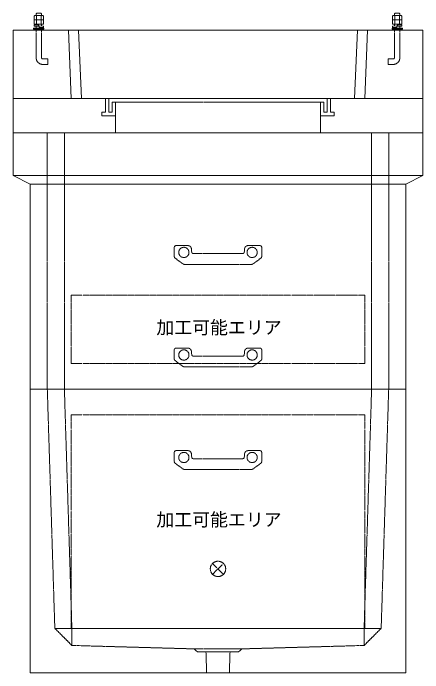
# Model space of a CAD drawing. Units: millimetres, scale not verified. Extents: x -4455 to 4455, y -3150 to 3150.
# Drawn here: x -645 to 555, y -2030 to -100 of the extents above; entities that cross this region are included whole.
import ezdxf
from ezdxf.enums import TextEntityAlignment as Align

# ---------------------------------------------------------------- set-up
doc = ezdxf.new("R2010")
doc.units = ezdxf.units.MM
doc.header["$LTSCALE"] = 20
doc.linetypes.add('LONG_DASHED1', pattern=[7, 6, -1])
doc.linetypes.add('LONG_DOUBLE_CHAIN', pattern=[21.8, 18, -1, 0.6, -0.6, 0.6, -1])
for name, color, linetype, lineweight in [('0-7_D-STR', 7, 'Continuous', 9), ('0-8_D-STR-STR3', 2, 'LONG_DASHED1', 9), ('0-9_D-STR-STR2', 1, 'Continuous', 9), ('0-A_D-STR-STR4', 134, 'LONG_DASHED1', 9), ('0-C_D-STR-STR5', 1, 'LONG_DOUBLE_CHAIN', 9)]:
    doc.layers.add(name, color=color, linetype=linetype, lineweight=lineweight)
doc.styles.add('ＭＳ ゴシック', font='')
doc.styles.get('ＭＳ ゴシック').set_extended_font_data('MS Gothic')

# ---------------------------------------------------------------- blocks, each defined once
blk = doc.blocks.new('A$C27844A11')
at = {"layer": '0-8_D-STR-STR3'}
for p, q in [((-2560, 1000), (-2560, 453.5)), ((-2460, 1100), (-1758.4, 1100)), ((-1559.2, 917.4), (-1542, 721.3)), ((1559.2, 917.4), (1542, 721.3)), ((2460, 1100), (1758.4, 1100)), ((2560, 1000), (2560, 453.5)), ((1442.4, 630), (-1442.4, 630)), ((-2515.5, 370.3), (-2060.4, 33.6)), ((1949.4, 0), (-1949.4, 0)), ((2515.5, 370.3), (2060.4, 33.6))]:
    blk.add_line(p, q, dxfattribs=at)
for centre in [(-2000, 700), (2000, 700)]:
    blk.add_circle(centre, 300, dxfattribs=at)
for centre, radius, start, end in [((-2460, 1000), 100, 90, 180), ((-1758.4, 900), 200, 5, 90), ((1758.4, 900), 200, 90, 175), ((2460, 1000), 100, 0, 90), ((-2460, 453.5), 100, 180, 236.30993), ((-1442.4, 730), 100, 185, 270), ((1442.4, 730), 100, 270, 355), ((2460, 453.5), 100, 303.69007, 0), ((-1949.4, 200), 200, 236.30993, 270), ((1949.4, 200), 200, 270, 303.69007)]:
    blk.add_arc(centre, radius, start, end, dxfattribs=at)
blk = doc.blocks.new('A$C44C4220A')
at = {"layer": '0-9_D-STR-STR2'}
for p, q in [((-160, -40), (-120, 0)), ((-120, 0), (120, 0)), ((160, -40), (120, 0)), ((-277.1, -167.2), (-230, -140)), ((-277.1, -390), (-277.1, -167.2)), ((-160, -140), (-160, -40)), ((-138.6, -640), (-138.6, -140)), ((138.6, -640), (138.6, -140)), ((160, -140), (160, -40)), ((277.1, -390), (277.1, -167.2)), ((-277.1, -417.2), (-230, -390)), ((-277.1, -390), (277.1, -390)), ((-277.1, -640), (-277.1, -417.2)), ((-277.1, -640), (277.1, -640)), ((-252.7, -757.3), (-160, -744.8)), ((-250, -757.1), (-20, -744.3)), ((-160, -752.1), (-160, -640)), ((-20, -744.3), (-20, -824.3)), ((20, -674.4), (248.9, -687.2)), ((20, -674.4), (20, -754.4)), ((20, -754.4), (248.9, -767.2)), ((160, -682.2), (160, -640)), ((160, -880.6), (160, -762.3)), ((160, -780), (248.9, -767.2)), ((268.9, -706.8), (268.9, -747.2)), ((277.1, -640), (277.1, -417.2)), ((-270, -777.1), (-270, -817.1)), ((-250, -837.1), (-20, -824.3)), ((-160, -880.6), (-160, -832.1)), ((-160, -1000), (-160, -930.6)), ((160, -1000), (160, -930.6))]:
    blk.add_line(p, q, dxfattribs=at)
at = {"layer": '0-9_D-STR-STR2', "linetype": 'LONG_DASHED1'}
for p, q in [((-160, -1000), (-160, -2600)), ((160, -1000), (160, -2600)), ((-540, -2680), (-240, -2680))]:
    blk.add_line(p, q, dxfattribs=at)
at = {"layer": '0-9_D-STR-STR2'}
for points in [[(277.1, -167.2), (230, -140), (-230, -140)], [(277.1, -417.2), (230, -390), (-230, -390)]]:
    blk.add_lwpolyline(points, dxfattribs=at)
blk.add_lwpolyline([(-300, -880.6), (300, -880.6), (300, -930.6), (-300, -930.6)], close=True, dxfattribs=at)
at = {"layer": '0-9_D-STR-STR2', "linetype": 'LONG_DASHED1'}
blk.add_lwpolyline([(-540, -2680), (-540, -3000), (-240, -3000)], dxfattribs=at)
at = {"layer": '0-9_D-STR-STR2'}
for centre, start, end in [((-250, -777.1), 90, 180), ((248.9, -707.2), 0, 90), ((248.9, -747.2), 270, 0), ((-250, -817.1), 180, 270)]:
    blk.add_arc(centre, 20, start, end, dxfattribs=at)
at = {"layer": '0-9_D-STR-STR2', "linetype": 'LONG_DASHED1'}
for radius in [400, 80]:
    blk.add_arc((-240, -2600), radius, 270, 0, dxfattribs=at)
blk = doc.blocks.new('A$C6EDD3668')
at = {"layer": '0-7_D-STR'}
for p, q in [((-12000, 6000), (12000, 6000)), ((-12000, 6000), (-12000, 0)), ((-8765.7, 6000), (-8600, 2000)), ((-8165.7, 6000), (-8000, 2000)), ((8165.7, 6000), (8000, 2000)), ((8765.7, 6000), (8600, 2000)), ((12000, 6000), (12000, 0)), ((-12000, 2000), (12000, 2000)), ((-12000, 0), (12000, 0))]:
    blk.add_line(p, q, dxfattribs=at)
at = {"layer": '0-7_D-STR', "linetype": 'LONG_DASHED1'}
for p, q in [((-6000, 0), (-6000, 1800)), ((6000, 1800), (6000, 0))]:
    blk.add_line(p, q, dxfattribs=at)
at = {"layer": '0-A_D-STR-STR4'}
for points in [[(-6600, 2000), (-6600, 1200), (-6800, 1200), (-6800, 1000), (-6000, 1000)], [(-6000, 1800), (-6200, 1800), (-6200, 1200), (-6400, 1200), (-6400, 2000)], [(6600, 2000), (6600, 1200), (6800, 1200), (6800, 1000), (6000, 1000)], [(6200, 1800), (6200, 1200), (6400, 1200), (6400, 2000)], [(-6000, 1800), (6000, 1800), (6200, 1800)]]:
    blk.add_lwpolyline(points, dxfattribs=at)
at = {"layer": '0-7_D-STR', "xscale": -1}
blk.add_blockref('A$C44C4220A', (-10500, 7000), dxfattribs=at)
at = {"layer": '0-7_D-STR'}
blk.add_blockref('A$C44C4220A', (10500, 7000), dxfattribs=at)
blk = doc.blocks.new('A$C4fbb04e5')
at = {"layer": '0-7_D-STR'}
for p, q in [((12000, 15000), (-12000, 15000)), ((-12000, 12500), (-12000, 15000)), ((12000, 12500), (12000, 15000)), ((-12000, 12500), (-11000, 12000)), ((-12000, 12500), (12000, 12500)), ((12000, 12500), (11000, 12000)), ((-11000, 0), (-11000, 12000)), ((11000, 12000), (-11000, 12000)), ((11000, 0), (11000, 12000)), ((11000, 0), (-11000, 0))]:
    blk.add_line(p, q, dxfattribs=at)
at = {"layer": '0-7_D-STR', "linetype": 'LONG_DASHED1'}
for p, q in [((-10000, 15000), (-10000, 0)), ((-9000, 15000), (-9000, 0)), ((9000, 15000), (9000, 0)), ((10000, 15000), (10000, 0))]:
    blk.add_line(p, q, dxfattribs=at)
at = {"layer": '0-C_D-STR-STR5'}
for p, q in [((8600, 5500), (8600, 1500)), ((8600, 1500), (-8600, 1500))]:
    blk.add_line(p, q, dxfattribs=at)
blk.add_lwpolyline([(8600, 5500), (-8600, 5500), (-8600, 1500)], dxfattribs=at)
blk = doc.blocks.new('A$C7CE826D1')
at = {"layer": '0-7_D-STR'}
for p, q in [((-11000, 0), (11000, 0)), ((-11000, -16600), (-11000, 0)), ((11000, -16600), (11000, 0)), ((-11000, -16600), (11000, -16600))]:
    blk.add_line(p, q, dxfattribs=at)
at = {"layer": '0-7_D-STR', "linetype": 'LONG_DASHED1'}
for p, q in [((-10000, 0), (-9560, -14000)), ((-9000, 0), (-8560, -14000)), ((9000, 0), (8560, -14000)), ((10000, 0), (9560, -14000)), ((-8560, -15000), (-9560, -14000)), ((9560, -14000), (-9560, -14000)), ((-8560, -15000), (-8560, -14000)), ((8560, -15000), (9560, -14000)), ((8560, -15000), (8560, -14000)), ((-8560, -15000), (-1400, -15200)), ((8560, -15000), (1400, -15200)), ((-1200, -15380), (-1400, -15200)), ((1400, -15200), (-1400, -15200)), ((1200, -15380), (-1200, -15380)), ((-666, -16600), (-705, -15380)), ((666, -16600), (705, -15380)), ((1200, -15380), (1400, -15200))]:
    blk.add_line(p, q, dxfattribs=at)
at = {"layer": '0-C_D-STR-STR5'}
for p, q in [((8600, -1500), (-8600, -1500)), ((-8600, -1500), (-8600, -14000)), ((8600, -1500), (8600, -14000)), ((8600, -14000), (-8600, -14000))]:
    blk.add_line(p, q, dxfattribs=at)
blk = doc.blocks.new('A$C1C640AAB')
at = {"layer": '0-C_D-STR-STR5'}
for p, q in [((-318.2, -318.2), (318.2, 318.2)), ((-318.2, 318.2), (318.2, -318.2))]:
    blk.add_line(p, q, dxfattribs=at)
blk.add_circle((0, 0), 450, dxfattribs=at)
blk = doc.blocks.new('A$Cfa78f23a')
at = {"layer": '0-7_D-STR'}
blk.add_blockref('A$C7CE826D1', (0, 0), dxfattribs=at)
at = {"layer": '0-C_D-STR-STR5'}
blk.add_blockref('A$C1C640AAB', (0, -10520), dxfattribs=at)

msp = doc.modelspace()

# ---------------------------------------------------------------- block references
at = {"layer": '0-7_D-STR', "xscale": 0.05, "yscale": 0.05}
for name, p in [('A$C6EDD3668', (-45, -450)), ('A$C4fbb04e5', (-45, -1200)), ('A$Cfa78f23a', (-45, -1200))]:
    msp.add_blockref(name, p, dxfattribs=at)
at = {"layer": '0-8_D-STR-STR3', "xscale": 0.05, "yscale": 0.05}
for p in [(-45, -835), (-45, -1135), (-45, -1435)]:
    msp.add_blockref('A$C27844A11', p, dxfattribs=at)

# ---------------------------------------------------------------- texts
at = {"layer": '0-C_D-STR-STR5', "style": 'ＭＳ ゴシック'}
for p in [(-225.48, -1050.25), (-225.48, -1612.47)]:
    msp.add_text('加工可能エリア', height=38.42, dxfattribs=at).set_placement(p, align=Align.BOTTOM_LEFT)

doc.saveas('drawing.dxf')
